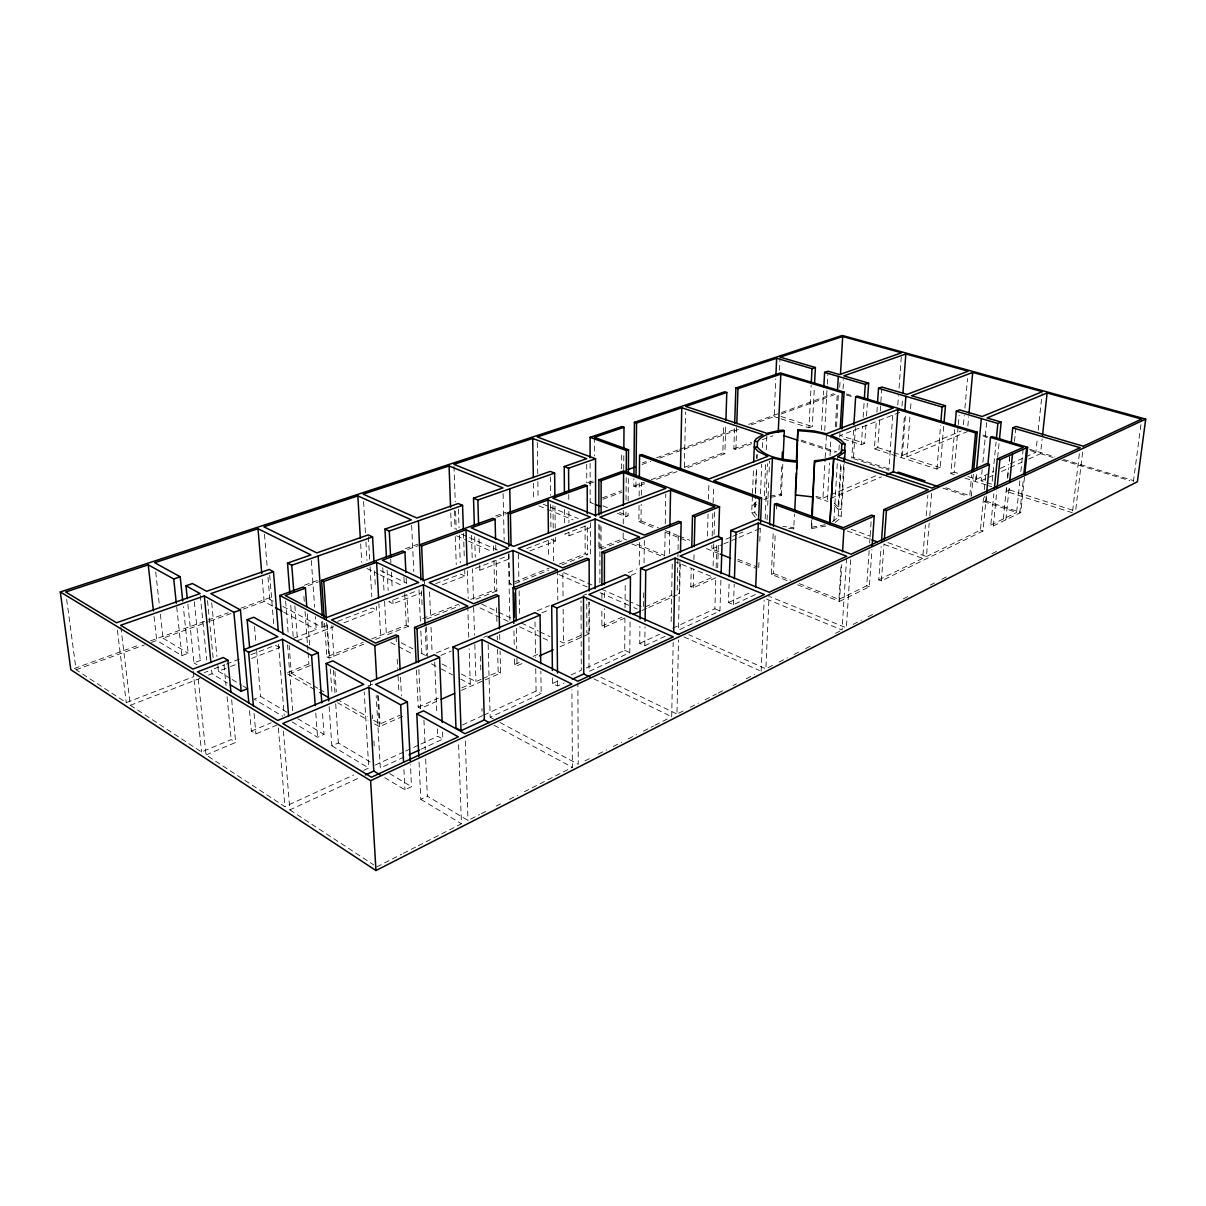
<?xml version="1.0" encoding="UTF-8"?>
<svg xmlns="http://www.w3.org/2000/svg" width="1206" height="1206" viewBox="0 0 1206 1206"><rect width="100%" height="100%" fill="white"/><g stroke="black" fill="none" stroke-linecap="round" stroke-linejoin="round"><path stroke-width="0.75" stroke-dasharray="5 3.75" d="M623.185 532.946L623.155 540.378L601.055 549.212L598.839 548.293L598.854 522.394M599.879 582.86L599.925 522.801M601.055 549.212L601.085 525.138M624.829 618.075L604.296 627.165L601.854 626.05L601.884 607.568M601.9 598.327L601.915 592.779M604.296 627.165L604.342 608.668M604.357 597.558L604.372 590.171M621.633 468.772L621.723 452.25M623.261 523.871L623.336 510.379M623.713 469.541L623.819 453.019M586.312 667.958L624.723 650.29L624.949 618.964M625.04 607.914L625.221 582.106M617.397 513.274L625.899 516.65L625.959 509.294M626.02 500.113L626.2 476.249M625.899 516.65L628.04 515.821L628.085 510.319M628.145 501.138L628.356 475.45M588.89 601.99L589.01 671.501L629.803 652.642L630.09 619.417M644.471 483.772L635.894 486.968L633.828 486.184L633.904 478.661M635.894 486.968L635.969 479.445M652.732 527.293L638.879 521.791L639.059 505.178M639.15 495.952L639.286 483.018M639.255 564.996L639.557 537.017M665.184 636.271L644.803 645.707L639.738 643.386L639.919 626.487M638.879 521.791L641.019 520.962L641.2 504.349M641.306 495.138L641.441 482.219M643.718 592.764L643.537 607.658L630.105 601.749M644.064 562.991L644.366 538.796M644.803 645.707L645.044 626.894M664.702 555.514L665.109 531.273M665.245 523.811L665.757 493.978M669.39 553.66L669.843 529.374M671.154 621.587L672.27 562.388M671.697 716.756L673.159 642.451M677.878 558.936L677.184 592.794L679.611 593.834L680.244 563.699M677.908 557.051L678.028 551.413M678.058 549.529L678.375 534.484M679.898 561.604L678.465 630.135L719.937 610.945L720.932 579.257M677.003 712.218L678.526 639.934M684.375 467.024L685.566 411.909M715.791 577.81L693.224 587.804L690.797 586.779L691.249 568.086M693.224 587.804L693.691 569.096M693.917 559.735L694.053 554.127M707.44 536.097L708.058 513.982M708.465 499.239L708.872 484.495M718.746 551.745L711.796 549.001L711.902 545.308M712.173 536.067L712.867 512.068M713.123 502.842L713.605 486.214M713.123 565.976L713.771 543.77M714.042 534.514L714.856 506.761M672.692 628.22L714.887 608.804L715.836 577.177M716.123 567.89L716.846 543.71M717.691 567.845L718.475 541.946M684.42 467.31L722.816 453.004L723.675 425.175M687.857 467.551L724.866 453.712L725.741 425.869M755.408 594.528L733.504 604.658L728.469 602.563L729.087 584.066M751.745 443.672L735.886 449.597L733.836 448.888L734.514 428.597M735.886 449.597L736.64 427.452M733.504 604.658L734.213 584.292M755.333 517.253L751.685 512.686L752.454 495.304M752.529 493.45L753.464 469.255M756.298 501.771L752.016 506.475L754.941 506.806L755.378 495.636M755.453 493.782L756.479 467.717M756.84 458.401L756.976 454.677M756.991 515.475L754.79 512.731L755.303 499.616M755.604 492.108L756.554 467.747M756.916 458.37L757.067 454.632M760.504 493.812L761.71 464.265M762.373 447.652L762.674 440.28M758.74 567.589L758.966 561.951M759.81 541.268L760.338 528.107M765.644 464.627L764.272 497.792L766.805 496.797M766.217 449.898L766.865 435.14M765.177 518.972L767.453 463.692M767.091 519.982L767.317 514.465M767.709 505.254L768.81 479.491M769.111 472.134L769.579 461.099M761.137 671.229L764.152 600.121M751.248 424.874L774.131 416.567L775.76 378.94M765.961 666.933L769.142 594.121M779.498 370.272L780.071 357.127M787.096 580.629L771.373 574.388L773.242 531.997M771.373 574.388L773.483 573.423L775.277 532.931M776.347 508.992L776.604 503.475M770.559 497.339L781.382 495.455L780.448 494.37L781.865 463.179M781.382 495.455L782.89 462.395M788.618 528.303L793.729 528.906L794.468 514.088M781.096 418.814L808.94 427.798L811.141 385.302M808.94 427.798L812.316 426.532L814.336 387.789M825.703 526.087L811.653 528.53L811.442 519.892M811.653 528.53L812.151 519.258M821.467 429.954L823.592 390.955M824.723 430.512L827.195 386.041M827.301 384.186L827.919 373.061M815.889 496.359L822.944 498.199L825.07 459.531M825.16 457.692L826.396 435.607M827.467 499.842L829.532 462.953M829.999 455.597L830.994 437.145M835.381 426.818L837.326 393.216M836.527 426.728L838.472 393.216M839.723 387.277L840.175 379.754M833.889 521.158L837.688 456.788M838.954 450.064L839.27 444.517M839.708 437.115L839.934 433.406M843.069 388.905L843.627 379.589M843.763 464.581L841.049 509.279L837.959 509.249L840.748 462.667M832.547 521.655L837.265 517.902L838.2 515.806L841.245 465.139M835.14 522.424L840.175 518.399L841.185 516.153L844.366 463.586M799.322 583.659L838.954 599.367L841.095 564.438M797.573 584.789L839.497 601.432L841.758 564.604M853.547 430.195L851.813 458.084L853.531 457.391L891.008 469.722M846.582 558.077L842.074 630.014L765.81 598.794M853.531 457.391L855.386 427.663M850.727 559.705L846.386 627.829L770.317 596.804M843.687 438.999L861.385 444.713L862.561 426.427M863.149 417.291L864.099 402.653M861.385 444.713L864.732 443.371L865.923 425.115M866.511 415.995L867.355 403.226M943.71 426.351L940.243 467.642L936.941 469.074L874.41 448.903L876.28 421.346M876.898 412.166L877.395 404.824M838.954 599.367L866.737 585.769L869.149 550.433M869.662 542.986L870.039 537.409M870.159 535.554L871.441 516.952M874.41 448.903L877.742 447.562L879.762 418.211M880.259 410.884L880.757 403.543M880.893 401.704L881.767 388.875M839.497 601.432L869.36 586.779L871.923 549.544M986.357 495.892L982.98 531.017L881.375 580.885L878.767 579.89L881.134 546.62M892.757 415.392L888.822 470.295L853.577 458.657M881.375 580.885L884.043 543.876M897.807 404.854L898.485 395.553M899.028 388.121L901.455 354.654M901.982 406.105L902.525 398.658M901.334 457.587L904.515 414.909M893.601 452.657L902.42 455.491L905.465 414.774M940.243 467.642L906.897 456.923L909.987 416.13M910.545 408.713L911.103 401.312M878.767 579.89L922.68 558.393L925.409 525.002M926.163 515.731L927.836 495.334M887.978 542.625L926.434 556.554L929.193 523.238M929.796 515.836L931.937 489.922M936.941 469.074L940.59 425.281M954.398 474.697L950.871 473.566L954.7 429.547M950.871 473.566L954.157 472.119L958.167 426.351M958.333 424.512L959.132 415.361M963.443 424.693L964.257 415.467M964.906 408.095L967.544 378.563M967.86 426.02L968.689 416.779M969.82 495.123L971.674 474.998M973.363 474.229L971.327 496.179L944.554 487.36M975.488 481.495L976.167 474.094M967.83 476.506L976.363 479.249L977.056 471.863M991.498 484.119L981.141 480.787L982.181 469.692M982.89 462.305L986.9 419.778M926.434 556.554L980.433 530.143L983.599 496.902M984.307 489.515L985.89 472.888M1019.884 480.817L1016.598 512.444L984.307 501.786L984.835 496.269M984.307 501.786L985.98 501.003L986.508 495.485M992.252 481.149L996.05 442.074M1024.497 477.109L1020.789 512.475L993.367 525.922L990.804 525.062L993.865 493.842M997.694 457.36L999.141 442.496M993.367 525.922L996.804 491.008M1003.317 518.942L1006.618 486.124M1007.538 477.018L1008.457 467.898M1009.196 460.602L1009.754 455.129M1072.42 512.761L1006.317 491.445L1006.693 487.706M1007.643 478.345L1008.578 468.998M1009.332 461.521L1009.708 457.767M1005.864 519.801L1009.377 485.129M1006.317 491.445L1009.558 489.922L1009.935 486.184M1014.487 441.381L1015.829 428.311M1020.849 471.501L1023.17 449.175M1019.794 512.957L1023.306 479.445M1025.643 456.878L1035.848 452.25L1037.416 437.567M1038.2 430.225L1042.135 393.488M1028.658 459.094L1040.537 453.682L1042.135 438.954M1072.631 510.907L1080.079 447.697M1075.812 509.279L1083.305 446.205M1133.384 481.722L1141.645 419.07M793.729 528.906L793.925 527.7L782.784 526.374M754.941 506.806L756.448 504.168M376.785 866.888L401.688 854.21M403.347 853.366L416.628 846.597M418.286 845.753L461.461 823.773L458.521 742.383M425.688 759.041L427.361 796.141L468.018 820.442L479.626 814.532M481.269 813.688L487.902 810.311M496.179 806.105L502.812 802.729M509.445 799.352L517.721 795.131M524.354 791.769L572.398 767.302L571.9 689.576M584.925 760.926L591.603 757.534M598.282 754.127L606.618 749.876M613.296 746.484L621.633 742.233M628.311 738.841L636.662 734.59M643.341 731.198L653.351 726.102M655.009 725.243L668.365 718.444M678.616 713.228L683.576 710.711M690.164 707.349L698.425 703.143M705.028 699.797L716.575 693.902M718.218 693.073L724.821 689.711M733.082 685.505L736.384 683.832M746.273 678.782L754.534 674.591M772.503 665.441L765.885 668.802L688.747 634.688M779.136 662.064L787.412 657.843M794.045 654.466L799.005 651.949M805.638 648.572L810.613 646.039M835.457 633.391L840.416 630.859M853.094 624.407L861.461 620.155M868.154 616.748L873.174 614.186M903.324 598.839L908.344 596.292M930.112 585.212L935.132 582.649M941.826 579.242L946.846 576.679M992.056 553.675L997.076 551.112M990.804 525.062L1016.598 512.444M419.07 762.147L420.804 799.322L427.361 796.141M384.714 777.614L404.96 789.794L411.502 786.674L410.432 764.559M283.41 731.017L289.862 809.889L358.695 778.051M403.98 757.097L380.327 768.041L376.197 695.561M420.879 749.288L442.843 739.127L442.542 731.695M488.159 644.486L490.164 717.238L541.162 693.646L540.846 671.199M552.499 677.923L552.559 683.485L557.639 686.018L564.167 683.003M198.266 679.219L206.03 754.926L284.872 806.633L353.675 774.976M363.745 770.348L368.78 768.026L364.197 691.807M375.292 765.026L404.01 751.82M405.698 751.052L419.206 744.826M420.894 744.057L437.778 736.293L442.843 739.127M462.516 724.912L482.159 715.867L481.948 708.419M483.847 715.098L536.082 691.068L541.162 693.646M552.559 683.485L559.313 680.38M571.147 674.923L581.292 670.265L581.036 600.814M639.738 643.386L659.486 634.296M728.469 602.563L751.474 591.98M981.141 480.787L993.02 475.36M1001.508 471.486L1008.291 468.395M1009.995 467.611L1021.874 462.2M976.363 479.249L993.367 471.531M1000.166 468.456L1008.653 464.596M1010.357 463.828L1023.954 457.662M374.553 723.932L379.393 726.705L402.472 716.485M416.477 670.069L418.196 707.123L420.623 708.465L439.346 700.173M461.461 690.375L483.591 680.591M485.294 679.837L500.611 673.054L500.068 650.969M514.525 658.943L514.645 664.551L517.072 665.772L522.228 663.481M560.051 646.748L589.267 633.813L589.221 602.156M641.954 610.492L647.094 608.231M648.798 607.462L679.611 593.834M373.679 720.284L380.086 723.947L400.06 715.128M418.196 707.123L438.366 698.214M461.883 687.842L470.28 684.134L469.134 648.813M461.431 674.079L475.963 681.616L481.088 679.355M482.792 678.601L498.168 671.817L500.611 673.054M514.645 664.551L521.354 661.581M533.082 656.411L538.117 654.18M560.066 641.411L563.428 643.009L581.82 634.899M601.854 626.05L621.995 617.155M645.21 606.904L672.134 595.025M690.797 586.779L712.791 577.086L676.249 562.117M329.132 706.535L331.861 745.821L338.343 742.956L370.483 762.147M292.123 721.927L317.555 737.228L324.037 734.409L322.319 710.304M711.796 549.001L721.987 544.66M723.69 543.936L737.288 538.162M738.992 537.439L762.78 527.324M830.798 498.395L881.526 476.822M725.861 539.233L730.972 537.062M732.675 536.338L737.786 534.183M739.489 533.459L742.896 532.027M822.899 498.184L876.687 475.435M367.936 686.093L373.121 683.923M440.929 655.386L451.195 651.059M483.712 637.371L487.134 635.939M541.991 612.844L548.836 609.965M583.101 595.538L586.538 594.106M631.115 575.337L638.049 572.413M206.03 754.926L235.683 742.444L231.627 699.45M249.521 710.741L251.361 731.107L255.883 733.926L279.023 724.188M436.301 653.004L449.989 647.275M537.348 610.688L549.333 605.668M628.22 572.639L636.889 569.006M120.856 627.12L130.308 705.284L201.538 751.986L231.175 739.58L235.683 742.444M251.361 731.107L271.169 722.816M906.897 456.923L967.363 431.567M902.42 455.491L961.212 430.949M286.922 712.233L260.602 696.495L254.18 699.103L282.792 716.319M287.676 672.481L308.887 664.009L311.073 665.23L291.309 673.144L289.123 645.421M324.535 623.261L326.856 656.848L363.112 642.376M371.734 638.924L406.271 625.145L408.472 626.276L406.965 594.709M422.658 618.603L458.657 604.236M470.672 599.442L494.671 589.87L496.887 590.895L496.103 559.659M509.038 553.916L509.686 583.87L549.137 568.132M559.433 564.016L585.151 553.75L587.367 554.685L587.307 524.881M598.839 548.293L623.14 538.585L626.577 539.986M326.856 656.848L329.042 658.039L365.237 643.567M375.563 639.436L380.734 637.356L378.88 603.588M408.472 626.276L386.387 635.11L384.578 601.402M426.592 619.01L459.637 605.804M496.887 590.895L473.506 600.241L472.526 568.704M515.264 583.538L548.851 570.106M562.056 564.815L587.367 554.685M763.835 499.646L768.735 497.731M899.812 412.377L840.311 435.517L864.732 443.371M130.308 705.284L199.834 678.435M208.517 675.074L212 673.732L227.346 682.958M217.834 665.727L218.361 671.275L228.869 667.22M230.617 666.541L239.376 663.164M251.617 658.431L279.626 647.607L279.325 643.898M297.52 640.688L333.655 626.728M343.981 622.748L376.664 610.115L376.453 606.362M414.698 591.709L388.769 601.688L393.02 603.799L421.587 592.764M442.376 584.744L464.898 576.031L464.717 570.453M504.545 557.172L475.631 568.282L479.898 570.242L511.238 558.137M529.901 550.931L555.348 541.102L555.303 537.424M585.166 526.178L564.755 534.017L569.036 535.811L592.236 526.841M66.677 599.382L76.084 669.737L126.238 702.616L193.955 676.581M204.387 672.571L207.854 671.245M214.216 668.787L224.723 664.762M226.472 664.084L242.21 658.039M250.954 654.677L275.435 645.255L279.626 647.607M293.329 638.381L316.228 629.577L315.309 616.507M282.882 606.437L322.002 627.346L328.967 624.678M337.65 621.331L372.428 607.975L376.664 610.115M435.683 583.644L460.632 574.056L464.898 576.031M526.736 548.64L549.333 539.956M187.865 604.131L193.94 662.878L200.286 660.466L203.392 662.32M590.111 463.375L590.171 502.465L593.638 501.168M602.352 497.912L621.482 490.782M633.828 486.184L644.29 482.279M651.27 479.671L675.707 470.566M733.836 448.888L751.444 442.316M151.474 642.406L156.735 640.492L181.865 655.612L188.196 653.245L183.327 606.618M602.955 499.284L621.844 492.214M656.456 479.279L677.033 471.591M762.328 439.723L772.895 435.773M76.084 669.737L144.464 644.939M160.383 614.276L163.036 638.2L208.337 621.768M210.085 621.135L230.994 613.553M243.205 609.136L264.114 601.553L273.883 606.799M268.003 577.116L269.843 599.472L273.325 598.206M308.088 585.603L318.52 581.82M407.598 549.514L418.135 545.685M496.782 517.163L507.334 513.334M589.221 483.636L594.498 481.722M642.059 464.476L650.863 461.28M659.667 458.084L738.916 429.351M781.066 414.065L837.627 393.548M74.35 668.441L139.836 644.743M150.464 640.899L228.341 612.723M240.733 608.231L272.586 596.714M304.455 585.181L318.61 580.056M405.337 548.67L417.728 544.177M495.621 516.002L506.234 512.158M587.654 482.702L594.739 480.139M642.527 462.833L646.069 461.551M656.682 457.722L677.923 450.034M679.702 449.386L736.338 428.899M748.73 424.406L833.678 393.669M825.296 524.716L811.05 527.293M770.046 496.103L780.448 494.37M751.685 512.686L754.79 512.731M838.2 515.806L841.185 516.153M816.281 497.686L827.949 501.485M846.19 393.91L853.381 396.081M982.8 435.125L988.181 436.753M1029.532 449.22L1054.692 456.803M1063.677 459.516L1133.776 480.666M846.431 395.025L853.456 397.151M983.583 436.466L987.186 437.552M1030.437 450.622L1035.848 452.25M1040.537 453.682L1053.034 457.451M1061.958 460.149L1129.811 480.651M781.006 416.462L812.316 426.532M877.742 447.562L891.852 452.084M954.157 472.119L957.579 473.204M1009.558 489.922L1075.601 511.148M774.131 416.567L779.362 418.256M964.936 478.104L986.84 485.159M988.468 485.686L991.709 486.727M801.116 440.13L836.874 451.903M985.98 501.003L1020.789 512.475M801.327 441.426L835.17 452.597M943.047 488.174L967.875 496.375M980.433 530.143L982.98 531.017M722.816 453.004L724.866 453.712M851.27 529.328L870.491 536.293M847.381 531.017L870.144 539.293M884.164 544.388L922.68 558.393M866.737 585.769L869.36 586.779M602.789 505.811L607.839 507.816M619.628 512.49L628.04 515.821M641.019 520.962L658.416 527.851M665.38 530.61L677.561 535.434M679.295 536.127L689.742 540.258M737.876 559.328L756.991 566.895M773.483 573.423L790.714 580.252M590.171 502.465L593.563 503.807M664.853 532.102L689.093 541.735M706.399 548.609L718.52 553.418M737.575 560.971L756.614 568.539M543.363 504.289L548.594 506.414M550.328 507.123L578.156 518.474M636.858 544.192L664.28 555.393M538.871 505.872L545.73 508.676M547.449 509.384L573.152 519.907M631.793 543.921L664.672 557.383M551.067 539.278L555.348 541.102M714.887 608.804L719.937 610.945M563.609 572.579L591.905 584.985M601.553 589.221L628.416 601.025M558.845 574.508L587.126 586.975M600.136 592.719L632.05 606.799M633.738 607.538L637.085 609.015M461.431 534.122L497.385 550.026M456.637 535.871L466.903 540.439M468.606 541.192L492.576 551.851M683.953 636.919L759.418 670.461M509.686 583.87L511.902 584.88M589.267 633.813L586.84 632.683L586.749 597.332M624.723 650.29L629.803 652.642M481.812 604.206L496.782 611.321M498.44 612.105L511.751 618.437M521.399 623.02L538.208 631.024M539.881 631.823L549.981 636.617M479.958 607.884L509.882 622.19M519.56 626.819L541.419 637.265M543.107 638.064L549.83 641.29M380.387 570.544L406.769 583.312M600.859 677.229L676.973 714.073M366.91 568.463L378.443 574.071M380.101 574.87L403.166 586.101M593.88 678.888L670.008 715.927M401.266 642.843L412.859 648.858M421.12 653.139L426.095 655.717M442.059 664.009L450.124 668.199M390.654 642.542L413.809 654.632M431.552 663.903L439.617 668.109M441.23 668.953L452.536 674.847M460.602 679.068L470.28 684.134M269.843 599.472L273.099 601.206M490.164 717.238L493.42 718.987M499.947 722.469L578.247 764.318L577.87 683.093M283.666 612.06L316.228 629.577M494.098 725.213L572.398 767.302M291.309 673.144L311.781 684.857M313.349 685.762L318.067 688.46M319.65 689.365L324.369 692.063M336.821 699.194L367.272 716.605M287.661 674.048L315.022 689.757M337.544 702.691L368.116 720.238M834.22 503.219L841.049 509.279M163.036 638.2L188.196 653.245M218.361 671.275L230.663 678.616M232.2 679.536L241.411 685.038M242.949 685.958L247.562 688.716M297.746 718.701L324.037 734.409M389.689 773.634L411.502 786.674M193.94 662.878L197.03 664.732M331.861 745.821L368.78 768.026M420.804 799.322L461.461 823.773M289.862 809.889L373.679 864.853M834.281 505.224L837.959 509.249M117.404 630.195L126.238 702.616M154.036 616.507L156.735 640.492M155.71 571.915L159.569 606.904M176.709 607.01L181.865 655.612M193.126 670.913L201.538 751.986M194.332 601.854L200.286 660.466M211.623 670.023L212 673.732M200.271 595.447L206.739 660.149M211.713 602.879L216.929 656.486M207.522 600.543L213.311 659.576M224.03 664.958L226.004 685.475M227.075 696.661L231.175 739.58M254.074 713.515L255.883 733.926M254.511 626.487L255.943 643.069M256.592 650.441L260.602 696.495M262.23 579.151L264.114 601.553M264.476 534.273L267.084 565.946M278.345 727.927L284.872 806.633M278.45 644.215L284.239 715.399M269.677 575.021L273.777 624.919M287.51 644.833L292.817 712.188M290.767 605.322L293.179 636.542M285.641 601.055L288.113 632.472M294.852 605.729L297.385 638.848M303.897 596.412L304.455 603.92M305.012 611.427L307.364 643.356M307.5 645.24L307.922 650.863M308.058 652.748L308.887 664.009M315.791 713.063L317.555 737.228M307.304 613.854L309.595 645.044M311.314 560.519L314.645 607.176M322.695 621.376L323.344 630.723M321.625 621.768L322.002 627.346M331.861 625.432L334.092 658.627M334.966 671.531L336.323 691.822M333.429 670.174L334.936 692.561M335.705 703.761L338.343 742.956M327.339 624.814L329.72 659.772M330.354 668.968L332.117 694.731M326.615 622.567L329.042 658.039M360.669 543.906L361.755 562.373M363.609 501.545L365.403 532.856M365.931 542.052L366.986 560.473M370.438 681.571L370.649 685.279M372.383 714.962L372.594 718.67M373.89 740.921L374.222 746.484M374.478 570.709L375.413 587.593M378.488 695.756L380.086 723.947M368.388 536.776L369.669 559.267M370.091 566.76L371.795 596.729M377.614 695.41L379.393 726.705M387.111 570.046L388.181 590.518M382.769 567.694L384.081 592.04M400.498 677.275L401.447 695.952M403.935 769.488L404.96 789.794M396.05 636.768L396.427 644.23M397.196 659.154L397.679 668.486M398.055 675.948L398.915 692.741M390.714 559.041L390.91 562.78M391.392 572.096L392.252 588.89M392.824 600.075L393.02 603.799M406.166 577.991L406.512 585.423M403.935 576.92L404.296 584.352M404.749 593.623L406.271 625.145M418.844 669.511L420.623 708.465M411.668 525.394L413.779 571.448M421.437 590.97L422.085 605.714M418.995 589.945L420.502 623.517M420.834 630.979L421.994 657.089M423.939 720.103L425.281 749.77M429.547 591.86L430.648 617.954M431.039 627.286L432.125 653.396M424.452 580.282L424.602 584.005M426.457 626.803L427.738 656.577M425.236 627.723L426.457 655.763M434.718 662.169L436.858 714.058M437.476 728.876L437.778 736.293M450.758 512.912L451.361 529.826M458.416 509.098L459.049 527.655M459.305 535.072L460.255 562.916M465.305 741.087L468.018 820.442M454.014 466.209L455.25 501.847M455.582 511.223L456.23 529.977M454.361 510.515L455.009 529.102M455.28 536.549L456.26 564.438M467.295 570.709L468.199 598.598M467.747 606.06L468.772 637.657M463.496 533.263L464.28 557.443M474.682 536.926L475.3 557.217M471.486 535.313L472.239 559.433M473.656 607.432L474.531 635.26M474.817 644.532L475.963 681.616M478.993 538.826L479.475 555.453M479.747 564.694L479.898 570.242M480.395 656.23L480.893 673.008M496.555 607.794L496.978 624.738M497.264 636.044L497.369 639.813M497.596 649.22L498.168 671.817M493.54 545.805L493.676 551.323M493.917 560.504L494.671 589.87M499.661 634.416L499.797 639.934M495.726 544.961L495.862 550.479M508.389 553.916L509.837 620.336M503.098 493.525L504.168 540.318M516.319 628.326L516.741 648.918M516.922 658.28L517.072 665.772M513.937 630.889L514.253 645.843M518.384 553.961L518.927 581.639M519.108 590.865L519.605 616.688M533.414 483.229L533.67 500.023M534.997 621.979L535.554 657.451M535.735 668.667L536.082 691.068M537.303 442.557L537.755 474.214M537.861 481.676L538.102 498.44M552.951 505.6L553.207 529.524M553.313 538.735L553.539 560.835M550.373 476.898L550.569 495.244M550.675 504.425L550.946 528.273M548.504 540.59L548.7 557.187M557.504 569.986L557.805 600.121M557.579 680.455L557.639 686.018M554.986 506.173L555.212 528.228M564.559 509.656L564.664 522.771M562.84 573.498L563.051 597.92M563.142 609.196L563.428 643.009M568.75 494.505L568.81 502.013M568.87 511.404L568.946 522.665M569.006 532.057L569.036 535.811M586.734 464.265L586.764 482.822M585.076 525.831L585.151 553.75M594.347 437.356L594.362 455.974M590.367 522.756L590.412 556.539"/><path stroke-width="1.5" d="M598.854 514.992L598.885 479.837L623.608 470.868L719.545 506.791L718.64 536.399M601.101 514.027L601.131 480.697L598.885 479.837M601.915 585.392L601.96 552.122L639.557 537.017L595.086 519.032L518.279 548.428L562.795 567.86L586.659 558.272L589.146 559.343L589.191 590.985M604.387 584.609L604.447 553.162L601.96 552.122M623.381 505.54L623.608 472.526L665.848 488.385L595.206 515.279L552.876 498.229L587.216 485.747L587.277 513.696M623.849 449.341L623.999 427.316L621.889 426.562L590.066 437.326L590.096 457.798M626.231 472.571L626.381 450.531L628.552 449.763L628.371 473.611M630.135 613.869L630.452 576.95L625.281 574.749L551.685 605.593L552.408 670.506M633.934 474.908L634.416 422.326L724.7 391.799L726.796 392.463L725.922 420.306M636.014 475.692L636.527 423.065L681.752 407.734L762.901 434.733L756.147 438.743L754.534 441.321L753.629 462.079M639.346 477.486L639.587 455.325L641.758 454.556L709.022 478.963L767.8 456.35L757.941 451.315L754.202 447.079L757.368 447.125C766.926 458.446 783.478 459.335 797.196 461.054L794.739 511.027M640.009 618.995L640.567 568.327L717.073 536.263L722.213 538.268L721.113 573.679M645.104 621.256L645.738 570.498L675.134 558.107L764.393 594.498L678.646 634.371L588.875 594.483L630.452 576.95M669.918 525.65L670.566 490.149L714.856 506.761L692.5 515.746L691.747 547.524M675.134 558.107L673.672 632.351L678.812 634.627M680.455 470.31L681.752 407.734M680.486 552.408L681.119 522.273L678.646 521.309L644.411 535.072L599.94 517.178L670.566 490.149M694.234 546.635L694.973 516.696L719.545 506.791M729.344 576.679L730.881 530.474L757.594 519.273L851.089 554.187L1080.079 447.697L1012.738 427.844L1011.231 442.813M734.695 423.065L735.871 388.015L780.493 372.925L844.079 392.071L841.878 429.05M736.776 423.758L737.966 388.679L780.825 374.146L842.346 392.704L844.079 392.071M734.409 578.744L736.022 532.449L758.288 523.057L846.702 556.222L769.232 592.252L680.018 556.056L722.213 538.268M757.278 447.23L757.489 441.637C763.217 433.286 775.051 432.441 784.322 431.175L782.98 460.556M755.71 587.005L758.288 523.057M758.589 519.605L759.418 498.892L761.574 498.018L760.579 522.469M797.196 461.054L797.015 462.184L784.85 460.858L772.443 457.994L769.579 524.429L770.905 524.942M775.91 375.187L776.649 358.257L812 368.674L815.407 367.498L814.532 384.111M773.483 526.479L774.448 504.364L776.604 503.475L843.356 527.685L871.561 515.098L874.229 516.032L872.179 545.821M778.262 431.929L780.825 374.146M782.121 457.677L782.362 452.175M796.352 460.843L797.875 429.683L814.005 430.964L826.502 433.768L893.284 408.08L855.642 396.714L853.893 424.618M795.372 493.103L796.367 472.918M796.548 469.255L797.875 429.683M811.231 383.448L812 368.674M811.638 516.198L814.608 460.722C823.894 459.893 833.889 458.31 841.2 452.069L842.135 450.124L845.165 450.441L844.607 459.833M812.241 517.419L814.608 460.722M823.804 387.247L824.603 372.398L828.009 371.207L839.557 374.599L901.591 352.8L842.692 336.534L780.071 357.127L815.407 367.498M837.537 389.493L838.306 376.423M840.492 374.116L842.692 336.534M840.265 427.859L842.346 392.704M841.306 453.35L841.863 444.034C830.783 432.773 813.357 431.688 798.432 430.723M843.989 460.843L844.215 457.119M844.667 449.672L844.999 444.079L840.793 439.949L831.1 435.306L897.897 409.467L975.548 432.894L977.252 432.17L973.694 470.581M842.557 551.715L843.914 529.615L874.229 516.032M864.325 399.005L865.275 384.382L868.652 383.146L867.581 399.578M877.531 402.985L878.526 388.287L881.903 387.036L906.987 394.407L968.192 371.192L905.827 353.976L843.838 375.865L868.652 383.146M881.526 541.072L883.757 509.656L928.288 489.772L833.723 458.295L815.211 461.868M884.3 540.182L886.425 510.575L989.387 464.476L986.719 492.199M886.606 474.667L893.375 471.787L897.897 409.467M902.947 393.066L905.827 353.976M904.786 411.201L905.887 396.352M940.906 421.633L942.112 407.025L945.444 405.713L944.027 422.597M955.016 425.884L956.298 411.216L959.614 409.874L982.227 416.507L1042.346 391.664L972.684 372.428L911.525 395.749L945.444 405.713M969.021 413.085L972.684 372.428M972.006 471.335L975.548 432.894M976.694 468.546L981.337 418.588M987.835 464.988L990.473 437.386L992.161 436.662L1027.633 447.336L1024.693 475.254M996.412 438.351L997.859 423.457L1001.146 422.07L999.518 438.788M994.407 488.34L997.287 458.958L1023.366 447.32L990.473 437.386M997.166 487.33L999.88 459.772L1027.633 447.336M1009.754 481.48L1012.527 454.104M1023.894 473.852L1026.623 447.788M1042.527 435.276L1047.11 392.975L1141.645 419.07L1083.305 446.205L1016.01 426.442L1012.738 427.844M1145.7 419.1L1137.379 481.752L375.971 870.536L70.807 669.722L60.3 591.95L842.27 335.464L1145.7 419.1L370.604 780.659L60.3 591.95M845.165 450.441L844.17 452.536L837.688 456.788L932.087 488.068L986.779 463.647L989.387 464.476M365.418 774.945L373.815 771.056L380.041 774.81M409.06 754.76L419.191 750.072M540.725 663.707L540.047 615.06L534.861 612.648L453.004 646.959L455.974 727.911L461.039 730.7L484.315 719.952L489.199 722.575M572.322 679.234L583.734 673.958L590.503 677.244M418.814 756.569L416.809 713.801L423.532 710.816L465.049 733.7L571.87 684.028L481.963 639.542L458.174 649.582L453.004 646.959M441.049 699.42L454.662 693.39M539.429 655.883L553.177 649.793M633.391 614.291L640.235 611.261M416.809 713.801L458.325 736.821L371.448 777.222L282.792 723.51L368.885 687.224L400.648 704.847L407.357 701.922L410.251 760.88M442.18 722.409L439.572 657.421L375.563 684.405L407.357 701.922M540.047 615.06L487.948 637.024L577.855 681.239L673.28 636.874L583.493 596.744L556.855 607.975L551.685 605.593M1047.11 392.975L987.081 417.939L1001.146 422.07M282.958 634.311L279.852 595.493L374.81 645.707L398.432 636.18L400.121 669.797M416.145 662.652L414.517 627.452L416.99 628.703L498.711 595.779L499.525 628.899M513.786 623.396L513.032 587.865L515.52 588.995L589.146 559.343M604.447 553.162L681.119 522.273M414.517 627.452L467.747 606.06L423.366 584.744L331.499 619.914L375.533 643.115L395.96 634.914L398.432 636.18M513.032 587.865L557.504 569.986L512.987 550.449L429.155 582.528L473.551 603.724L496.224 594.618L498.711 595.779M328.741 700.927L326.148 663.511L332.796 660.843L370.438 681.571L434.401 654.752L439.572 657.421M230.406 684.812L241.155 691.264L247.562 688.716M249.597 647.396L247.14 619.688L277.847 636.723L244.019 649.612L248.617 652.25L282.475 639.286L311.585 655.446L318.233 652.808L321.791 702.887M772.443 457.994L713.771 480.681L761.574 498.018M230.919 691.973L227.904 660.195L197.498 671.832L277.727 720.434L363.76 684.375L326.148 663.511M855.642 396.714L857.376 396.081L977.252 432.17M247.14 619.688L253.712 617.261L318.233 652.808M227.904 660.195L223.321 657.496L192.945 669.074L120.63 625.266L204.296 595.93L233.904 612.346L240.461 609.965L248.858 703.324M279.852 595.493L303.203 587.02L305.42 588.166L306.761 606.512M324.158 617.668L321.58 580.357L402.683 550.961L404.915 552.001L405.894 572.428M508.872 546.424L508.148 512.731L584.97 484.872L587.216 485.747M627.964 469.586L635.004 467.039M305.42 588.166L285.204 595.508L326.841 617.457L418.663 582.483L376.619 562.298L323.796 581.488L321.58 580.357M404.915 552.001L382.377 560.202L424.452 580.282L508.269 548.383L465.983 529.811L421.648 545.926L419.417 544.901L492.832 518.279L495.093 519.243L495.591 539.444M495.093 519.243L471.26 527.896L513.56 546.363L590.352 517.118L548.021 499.993L510.394 513.681L508.148 512.731M601.131 480.697L623.608 472.526M278.284 630.934L273.476 571.674L210.824 593.638L240.461 609.965M289.772 592.478L287.51 563.096L291.777 565.252L372.594 536.911L374.056 563.202M386.433 557.006L384.97 529.087L389.282 531.062L462.576 505.374L463.36 529.555M474.35 525.861L473.521 498.184L477.862 500.008L554.654 473.084L554.896 496.978M564.423 492.787L564.227 466.541L568.569 468.199L595.553 458.747L595.553 516.289M287.51 563.096L310.922 554.926L258.009 528.756L154.685 562.72L180.207 576.77L182.739 601.025M384.97 529.087L411.412 519.861L357.85 495.922L263.858 526.826L316.816 552.876L368.282 534.906L372.594 536.911M473.521 498.184L502.962 487.917L449.069 465.938L363.187 494.174L416.779 517.992L458.235 503.52L462.576 505.374M564.227 466.541L586.719 458.687L532.735 438.441L453.953 464.34L507.862 486.199L550.313 471.395L554.654 473.084M187.307 598.613L185.98 585.769L192.478 583.538L206.618 591.317L269.224 569.473L273.476 571.674M185.98 585.769L200.09 593.593L116.5 622.763L65.682 591.965L148.232 564.83L173.724 578.97L180.207 576.77M623.999 427.316L594.347 437.356L628.552 449.763M726.796 392.463L685.686 406.407L766.895 433.316L779.408 430.482L783.357 430.165L784.322 431.175M776.649 358.257L537.213 436.964L595.553 458.747M795.297 494.942L812.995 496.947M841.863 444.034L844.999 444.079M754.534 441.321L757.489 441.637M824.603 372.398L865.275 384.382M878.526 388.287L942.112 407.025M956.298 411.216L997.859 423.457M997.287 458.958L999.88 459.772M735.871 388.015L737.966 388.679M898.153 472.074L924.927 480.893M783.523 435.562L797.769 440.25M893.375 471.787L937.725 486.425M634.416 422.326L636.527 423.065M883.757 509.656L886.425 510.575M590.066 437.326L626.381 450.531M639.587 455.325L759.418 498.892M774.448 504.364L843.914 529.615M871.908 539.926L877.154 541.841M692.5 515.746L694.973 516.696M730.881 530.474L736.022 532.449M595.267 504.485L600.377 506.52M720.253 554.097L730.64 558.227M640.567 568.327L645.738 570.498M275.511 607.673L282.038 611.186M319.846 692.53L327.896 697.143M148.232 564.83L153.418 610.96M173.724 578.97L176.302 603.271M204.296 595.93L210.899 662.622M233.904 612.346L241.155 691.264M248.617 652.25L253.411 706.083M258.009 528.756L261.762 573.543M282.475 639.286L288.641 716.258M291.777 565.252L293.736 591.015M311.585 655.446L315.248 705.631M318.143 556.011L322.304 615.784M323.796 581.488L326.359 618.829M357.85 495.922L360.338 538.373M368.885 687.224L373.815 771.056M370.604 780.659L375.971 870.536M374.81 645.707L376.679 678.842M376.619 562.298L378.578 597.95M400.648 704.847L403.558 762.102M389.282 531.062L390.623 557.172M416.99 628.703L418.512 662.094M418.422 520.856L420.954 579.905M421.648 545.926L423.17 580.975M423.366 584.744L425.07 623.984M458.174 649.582L461.039 730.7M449.069 465.938L450.562 507.274M465.983 529.811L467.114 565.132M477.862 500.008L478.556 524.037M481.963 639.542L484.315 719.952M515.52 588.995L516.168 620.834M512.987 550.449L513.756 587.428M513.877 592.975L514.374 617.005M510.394 513.681L511.073 545.534M509.761 488.822L510.274 513.183M532.735 438.441L533.338 477.636M548.021 499.993L548.413 533.203M556.855 607.975L557.504 673.008M568.569 468.199L568.719 490.736M583.493 596.744L583.734 673.958M595.086 519.032L595.101 588.618M833.678 458.31L829.834 524.67L833.723 458.295"/></g></svg>
